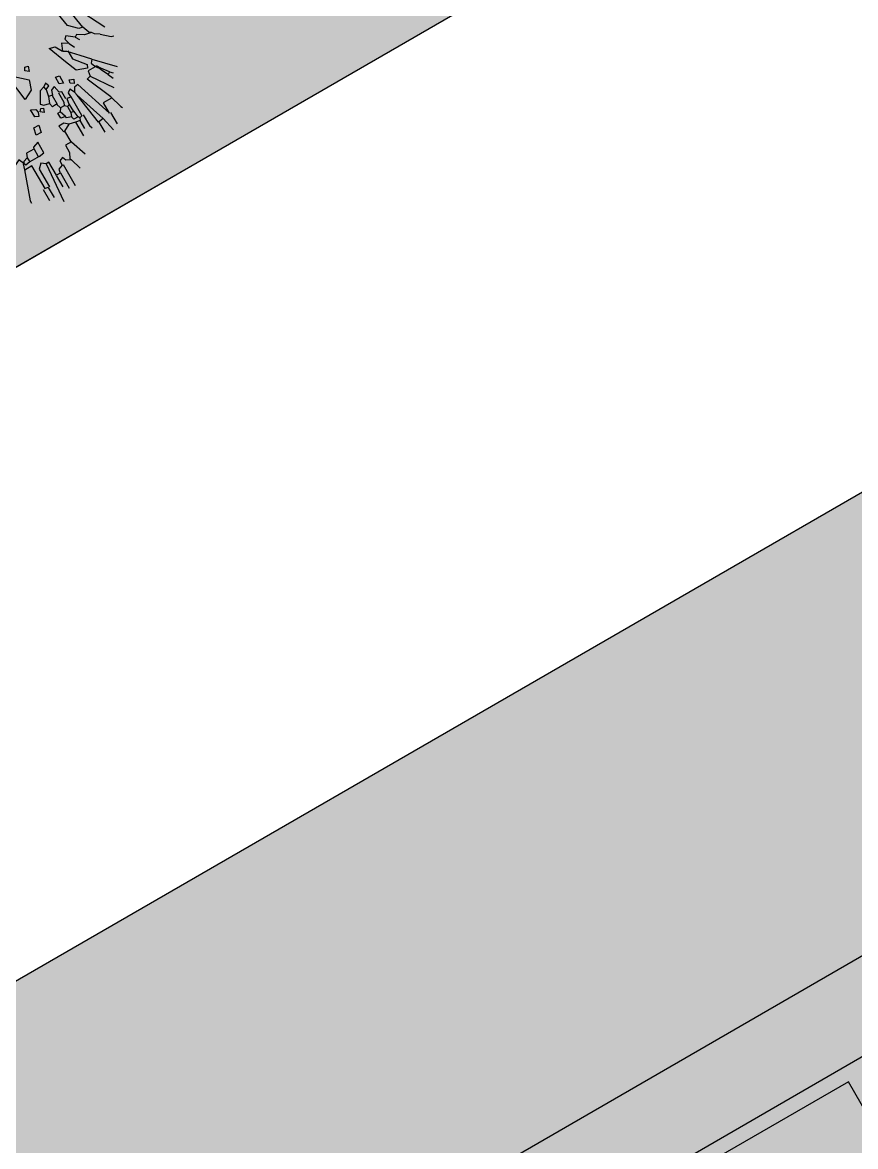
# Model space of a CAD drawing. Header units: metres. Extents: x 97 to 197, y 104 to 205.
# Drawn here: x 142.803 to 143.089, y 145.8234 to 146.2091 of the extents above; entities that cross this region are included whole.
import ezdxf

# ---------------------------------------------------------------- set-up
doc = ezdxf.new("R2010")
doc.units = ezdxf.units.M
doc.linetypes.add('Projeção', pattern=[3.96875, 2.38125, -1.5875])
doc.layers.get('0').update_dxf_attribs({"plot": 0})
doc.layers.add('00-AUX1', color=200, linetype='Continuous', plot=False)
for name, color, linetype in [('18-HATCH', 1, 'Continuous'), ('21-FAC_3º', 3, 'Continuous'), ('22-FAC_4º', 2, 'Continuous'), ('6-VEGETAÇÃO', 104, 'Continuous'), ('9-PROJ_INF', 8, 'Projeção')]:
    doc.layers.add(name, color=color, linetype=linetype)

# ---------------------------------------------------------------- blocks, each defined once
blk = doc.blocks.new('arb-alz-72')
at = {"color": 94, "linetype": 'Continuous'}
for points in [[(0.8529, 4.9431), (0.9125, 5.0093), (0.9191, 5.0291)], [(0.5683, 4.8769), (0.8198, 5.0026)], [(0.8529, 4.9431), (0.8264, 4.9034)], [(0.8529, 4.9431), (0.8264, 4.9034)], [(0.7338, 4.8504), (0.7272, 4.8173), (0.661, 4.7512), (0.4955, 4.7247), (0.4756, 4.7445), (0.4889, 4.814), (0.5683, 4.814)], [(0.7338, 4.8504), (0.5683, 4.8239)], [(0.7933, 4.8703), (0.7338, 4.8504)], [(0.7999, 4.8636), (0.7933, 4.8306), (0.7602, 4.7776), (0.7735, 4.7578)], [(0.8066, 4.8901), (0.7933, 4.8703)], [(0.7933, 4.8703), (0.7999, 4.8636)], [(0.8066, 4.8901), (0.7999, 4.8636)], [(0.8264, 4.9034), (0.8066, 4.8901)], [(0.9919, 4.7843), (1.1441, 4.9299)], [(1.1507, 4.857), (1.0912, 4.8107)], [(1.1507, 4.857), (1.1706, 4.8769)], [(1.1507, 4.857), (1.164, 4.8372)], [(1.164, 4.8372), (1.2103, 4.857)], [(0.7735, 4.7578), (0.8066, 4.7776)], [(0.9919, 4.7843), (0.9191, 4.718), (0.8397, 4.6453)], [(0.9919, 4.7843), (1.0184, 4.7644), (1.0515, 4.7776)], [(1.0647, 4.7843), (1.0515, 4.7776)], [(1.0912, 4.8107), (1.0581, 4.7909), (1.0647, 4.7843)], [(1.0581, 4.7776), (1.0581, 4.7114), (1.1044, 4.7048)], [(1.0912, 4.8041), (1.0647, 4.7843)], [(1.164, 4.8372), (1.0978, 4.8041), (1.0912, 4.8041)], [(1.0912, 4.8107), (1.0912, 4.8041)], [(1.1044, 4.7048), (1.2765, 4.8239)], [(1.3295, 4.7644), (1.111, 4.6717), (1.1044, 4.7048)], [(1.3295, 4.7644), (1.4353, 4.7975), (1.4486, 4.8041)], [(1.3394, 4.7644), (1.3394, 4.6883), (1.4353, 4.6883)], [(0.7735, 4.7578), (0.7272, 4.6982), (0.747, 4.6783), (0.7933, 4.6916)], [(0.8397, 4.6519), (0.9125, 4.6519), (1.0118, 4.7313), (1.0382, 4.718), (1.0052, 4.632), (0.9059, 4.5923), (0.747, 4.5327), (0.7602, 4.5791), (0.8198, 4.6122)], [(0.7933, 4.6916), (0.7602, 4.6386), (0.8198, 4.6122)], [(0.7933, 4.6916), (0.8397, 4.7114)], [(1.4353, 4.6916), (1.111, 4.5857), (1.1176, 4.5526), (1.1507, 4.5327)], [(1.4353, 4.7015), (1.5413, 4.7015)], [(0.8264, 4.6188), (0.8198, 4.6122)], [(0.8397, 4.6453), (0.8264, 4.6188)], [(0.8397, 4.6453), (0.8264, 4.6188)], [(1.0581, 4.5791), (1.0912, 4.5658), (1.0713, 4.5393), (1.0449, 4.546), (1.0581, 4.5791)], [(1.4486, 4.6254), (1.1839, 4.5393)], [(1.4552, 4.5791), (1.1839, 4.5393)], [(1.4486, 4.6254), (1.5677, 4.6519)], [(1.4486, 4.6254), (1.4552, 4.5791)], [(1.4552, 4.5824), (1.5479, 4.5824)], [(0.9787, 4.493), (1.0449, 4.493), (1.0316, 4.46), (0.972, 4.46), (0.9787, 4.493)], [(1.1507, 4.5327), (1.111, 4.5129), (1.1309, 4.4864), (1.1706, 4.4864)], [(1.1839, 4.5393), (1.1507, 4.5327)], [(1.3427, 4.4897), (1.1706, 4.4897)], [(1.3427, 4.503), (1.4419, 4.503), (1.4684, 4.5129)], [(1.3427, 4.493), (1.3493, 4.4666)], [(1.0912, 4.4268), (1.0316, 4.4136), (1.0449, 4.3805), (1.0845, 4.3672)], [(1.164, 4.4467), (1.0978, 4.4467), (1.0912, 4.4268)], [(1.0912, 4.4202), (1.1772, 4.4202), (1.2037, 4.407)], [(1.1706, 4.4864), (1.164, 4.4533)], [(1.164, 4.4533), (1.217, 4.4467)], [(1.2236, 4.4268), (1.2037, 4.407)], [(1.2037, 4.407), (1.2037, 4.3739)], [(1.2831, 4.45), (1.217, 4.45)], [(1.217, 4.4467), (1.2236, 4.4268)], [(1.2236, 4.4268), (1.2765, 4.4268)], [(1.2831, 4.4533), (1.2765, 4.4268)], [(1.2765, 4.4268), (1.3096, 4.4136)], [(1.3361, 4.46), (1.2831, 4.4533)], [(1.3096, 4.4136), (1.2963, 4.3739), (1.2831, 4.3739)], [(1.3361, 4.46), (1.3361, 4.4202), (1.3096, 4.4136)], [(1.3493, 4.4666), (1.3361, 4.46)], [(1.3493, 4.4666), (1.3692, 4.46)], [(1.3626, 4.4202), (1.3493, 4.3672)], [(1.3692, 4.46), (1.3626, 4.4202)], [(1.3626, 4.4202), (1.4883, 4.4202)], [(1.3692, 4.4566), (1.4419, 4.4566)], [(0.7867, 4.3143), (0.8264, 4.3011), (0.8066, 4.2746), (0.7801, 4.2879), (0.7867, 4.3143)], [(1.0184, 4.3474), (1.0052, 4.3805), (0.972, 4.3672), (0.9919, 4.3408)], [(1.0184, 4.3474), (0.9919, 4.3408)], [(0.9919, 4.3408), (1.0052, 4.3011), (1.0978, 4.2481), (1.1176, 4.268), (1.1309, 4.3143)], [(1.0184, 4.3474), (1.078, 4.3342)], [(1.0845, 4.3672), (1.078, 4.3342)], [(1.078, 4.3342), (1.1309, 4.3143)], [(1.0845, 4.364), (1.164, 4.364)], [(1.164, 4.3606), (1.164, 4.3209), (1.1309, 4.3143)], [(1.2037, 4.3739), (1.164, 4.3606)], [(1.2037, 4.3739), (1.2302, 4.354)], [(1.2831, 4.3739), (1.2765, 4.3342), (1.2302, 4.3342), (1.2302, 4.354)], [(1.2831, 4.3739), (1.2302, 4.354)], [(1.3493, 4.3672), (1.3228, 4.3342), (1.3228, 4.2879), (1.3824, 4.3011), (1.3824, 4.3077)], [(1.3493, 4.3672), (1.3824, 4.3077)], [(1.4817, 4.311), (1.3824, 4.311)], [(1.4817, 4.3143), (1.6207, 4.3606)], [(1.4817, 4.3143), (1.4817, 4.258), (1.5479, 4.258), (1.5942, 4.2349), (1.6074, 4.2415)], [(0.886, 4.268), (0.9654, 4.2415), (1.0052, 4.1621), (0.7999, 4.1356), (0.7999, 4.1753), (0.886, 4.268)], [(1.1375, 4.2548), (1.1706, 4.2415), (1.1507, 4.215), (1.1309, 4.2349), (1.1375, 4.2548)], [(1.6074, 4.2415), (1.5876, 4.2018), (1.5545, 4.1885), (1.5677, 4.1555), (1.6074, 4.1555)], [(1.6074, 4.2415), (1.7001, 4.268)], [(1.1441, 4.2018), (1.1772, 4.1885), (1.164, 4.1588), (1.0978, 4.1588), (1.1176, 4.1952), (1.1441, 4.2018)], [(1.2368, 4.1555), (1.2963, 4.1422), (1.2963, 4.0959), (1.2368, 4.1092), (1.2368, 4.1555)], [(1.6074, 4.1654), (1.7994, 4.1654)], [(1.6074, 4.1555), (1.6207, 4.1158), (1.6538, 4.1092)], [(1.4552, 4.0297), (1.4486, 4.0794), (1.3493, 4.0794), (1.3692, 4.0297), (1.3824, 4.0231)], [(1.5346, 4.0496), (1.5082, 4.0165), (1.5413, 3.9801), (1.7067, 3.9801)], [(1.6538, 4.076), (1.5346, 4.076), (1.5346, 4.0496)], [(1.5346, 4.0496), (1.8656, 4.0231)], [(1.6538, 4.1124), (1.7927, 4.1124)], [(1.6538, 4.1092), (1.6538, 4.076)], [(1.6538, 4.0727), (1.7597, 4.0727)], [(1.4552, 4.0264), (1.3824, 4.0264)], [(1.3824, 4.0231), (1.3824, 3.9569), (1.4155, 3.9437)], [(1.4552, 4.0297), (1.4552, 3.9437)], [(1.7067, 3.9702), (1.7001, 3.9371)], [(1.7067, 3.9702), (1.7994, 3.9702)], [(1.4419, 3.8973), (1.3956, 3.8775), (1.4221, 3.8245), (1.4684, 3.7981), (1.4751, 3.7848)], [(1.4155, 3.9437), (1.4287, 3.904), (1.4419, 3.8973)], [(1.4155, 3.9437), (1.4552, 3.9437)], [(1.4552, 3.9437), (1.4618, 3.904), (1.4419, 3.8973)], [(1.4419, 3.8973), (1.4419, 3.8907)], [(1.4419, 3.8907), (1.4883, 3.8775)], [(1.4883, 3.8775), (1.7266, 3.7915), (1.7464, 3.7915)], [(1.7001, 3.9437), (1.4916, 3.9437), (1.4916, 3.8775)], [(1.7001, 3.9271), (1.7994, 3.9271)]]:
    blk.add_lwpolyline(points, dxfattribs=at)
blk = doc.blocks.new('*U116')
at = {"color": 2, "xscale": 0.04295693752754914, "yscale": 0.04295693752754914, "zscale": 0.04295693752754914, "rotation": 270}
blk.add_blockref('arb-alz-72', (-0.12093, 0.0011), dxfattribs=at)
blk = doc.blocks.new('*U117')
at = {"layer": '6-VEGETAÇÃO', "color": 0, "linetype": 'ByBlock', "lineweight": -2, "transparency": 16777216}
blk.add_blockref('*U116', (2, 0), dxfattribs=at)

msp = doc.modelspace()

# ---------------------------------------------------------------- hatches: boundary and pattern name
at = {"layer": '18-HATCH', "true_color": 0xadddf7, "transparency": 33554508}
h = msp.add_hatch(color=141, dxfattribs=at)
h.dxf.hatch_style = 1
h.paths.add_polyline_path([(153.94813, 139.85973), (153.5895, 139.65268), (153.10307, 140.1391), (150.59899, 138.69336), (151.87466, 133.93249), (151.51603, 133.72543), (149.99969, 136.35181), (146.9686, 134.60181), (147.39296, 133.86681), (147.30635, 133.81681), (148.92696, 131.00983), (157.17448, 135.77154), (147.16447, 153.10938), (138.91695, 148.34768), (140.66675, 145.31693), (140.75336, 145.36693), (140.93687, 145.04908), (145.53713, 147.70504), (144.43905, 148.80312), (144.79768, 149.01018)])
at = {"layer": '18-HATCH', "transparency": 33554636}
h = msp.add_hatch(dxfattribs=at)
h.set_pattern_fill('LEGNO1', color=253, scale=0.5, angle=-270, pattern_type=2)
h.set_pattern_definition([(30, (99.98263, 121.40414), (-0.25, 0.4330127), [0.1, -0.15, 0.05, -0.2]), (30, (100.2795, 121.58997), (-0.25, 0.4330127), [0.1, -0.4]), (30, (100.2237, 121.5866), (-0.25, 0.4330127), [0.05, -0.45]), (30, (99.9793, 121.45995), (-0.25, 0.4330127), [0.025, -0.35, 0.025, -0.1]), (30, (100.11834, 121.5691), (-0.25, 0.4330127), [0.1, -0.15, 0.025, -0.225]), (30, (100.00383, 121.5174), (-0.25, 0.4330127), [0.075, -0.425]), (30, (100.10584, 121.59075), (-0.25, 0.4330127), [0.15, -0.35]), (30, (99.9697, 121.52657), (-0.25, 0.4330127), [0.1, -0.4]), (30, (100.13664, 121.6374), (-0.25, 0.4330127), [0.25, -0.25]), (30, (99.99423, 121.58405), (-0.25, 0.4330127), [0.05, -0.15, 0.1, -0.2]), (30, (100.2911, 121.76987), (-0.25, 0.4330127), [0.1, -0.4]), (30, (100.19824, 121.7307), (-0.25, 0.4330127), [0.05, -0.45]), (30, (100.1054, 121.6915), (-0.25, 0.4330127), [0.05, -0.45]), (30, (99.88263, 121.57735), (-0.25, 0.4330127), [0.1, -0.4]), (30, (100.0929, 121.71317), (-0.25, 0.4330127), [0.1, -0.4]), (30, (100.0804, 121.7348), (-0.25, 0.4330127), [0.1, -0.1, 0.1, -0.2]), (30, (99.9813, 121.7065), (-0.25, 0.4330127), [0.05, -0.25, 0.1, -0.1]), (30, (100.06164, 121.7673), (-0.25, 0.4330127), [0.15, -0.35]), (30, (100.04914, 121.78895), (-0.25, 0.4330127), [0.1, -0.4]), (30, (99.8697, 121.6998), (-0.25, 0.4330127), [0.15, -0.2, 0.05, -0.1]), (30, (99.8572, 121.72143), (-0.25, 0.4330127), [0.25, -0.25]), (30, (100.11074, 121.88225), (-0.25, 0.4330127), [0.05, -0.45]), (30, (99.9746, 121.8181), (-0.25, 0.4330127), [0.1, -0.4]), (30, (99.88173, 121.7789), (-0.25, 0.4330127), [0.05, -0.2, 0.05, -0.2]), (30, (99.8322, 121.76473), (-0.25, 0.4330127), [0.05, -0.15, 0.1, -0.2]), (30, (99.91254, 121.82555), (-0.25, 0.4330127), [0.05, -0.25, 0.05, -0.15]), (30, (99.9929, 121.8864), (-0.25, 0.4330127), [0.15, -0.35]), (30, (99.8072, 121.80803), (-0.25, 0.4330127), [0.1, -0.4]), (30, (100.01744, 121.94386), (-0.25, 0.4330127), [0.05, -0.45]), (30, (100.0978, 122.0047), (-0.25, 0.4330127), [0.05, -0.45]), (44.03624, (100.26699, 121.61162), (0.4330127, 0.25), [0.0515, -2.0100528]), (44.03624, (100.25404, 121.73405), (0.4330127, 0.25), [0.0515, -2.0100528]), (44.03624, (100.06074, 121.96886), (0.4330127, 0.25), [0.0515, -2.0100528]), (44.03624, (100.02459, 121.73148), (0.4330127, 0.25), [0.0515, -2.0100528]), (44.03624, (100.07369, 121.84643), (0.4330127, 0.25), [0.0515, -2.0100528]), (44.03624, (100.13574, 121.83895), (0.4330127, 0.25), [0.0515, -2.0100528]), (44.03624, (99.87548, 121.78973), (0.4330127, 0.25), [0.0515, -2.0100528]), (44.03624, (100.06119, 121.86808), (0.4330127, 0.25), [0.0515, -2.0100528]), (44.03624, (100.24154, 121.7557), (0.4330127, 0.25), [0.103, -1.9585528]), (44.03624, (100.17949, 121.76317), (0.4330127, 0.25), [0.103, -1.9585528]), (44.03624, (100.16699, 121.78482), (0.4330127, 0.25), [0.103, -1.9585528]), (195.96376, (100.11834, 121.5691), (-0.4330127, -0.25), [0.0515, -0.103, 0.0515, -1.8555528]), (195.96376, (99.99423, 121.58405), (-0.4330127, -0.25), [0.0515, -2.0100528]), (195.96376, (99.88173, 121.7789), (-0.4330127, -0.25), [0.103, -1.9585528]), (224.03624, (100.27949, 121.58997), (-0.4330127, -0.25), [0.0515, -2.0100528]), (15.96376, (100.36609, 121.63997), (0.4330127, 0.25), [0.0515, -2.0100528]), (15.96376, (100.14869, 121.71652), (0.4330127, 0.25), [0.0515, -2.0100528]), (15.96376, (100.19154, 121.8423), (0.4330127, 0.25), [0.0515, -2.0100528]), (15.96376, (99.99959, 121.77478), (0.4330127, 0.25), [0.0515, -2.0100528]), (15.96376, (99.92504, 121.8039), (0.4330127, 0.25), [0.0515, -2.0100528]), (15.96376, (99.95584, 121.85055), (0.4330127, 0.25), [0.0515, -2.0100528]), (15.96376, (99.99959, 121.77478), (0.4330127, 0.25), [0.0515, -2.0100528]), (15.96376, (100.09199, 121.91473), (0.4330127, 0.25), [0.206, -1.8555528]), (15.96376, (100.00093, 121.47245), (0.4330127, 0.25), [0.206, -1.8555528]), (15.96376, (100.02548, 121.52992), (0.4330127, 0.25), [0.206, -1.8555528]), (15.96376, (100.05629, 121.57657), (0.4330127, 0.25), [0.0515, -0.103, 0.103, -1.8040528]), (15.96376, (100.03754, 121.60905), (0.4330127, 0.25), [0.103, -0.103, 0.103, -1.7525528]), (15.96376, (99.96923, 121.62735), (0.4330127, 0.25), [0.206, -1.8555528]), (15.96376, (99.90718, 121.63482), (0.4330127, 0.25), [0.206, -1.8555528]), (15.96376, (99.89468, 121.65648), (0.4330127, 0.25), [0.206, -1.8555528]), (15.96376, (100.12279, 121.96138), (0.4330127, 0.25), [0.0515, -2.0100528]), (15.96377, (100.14109, 122.02968), (0.43301265, 0.25000008), [0.103, -1.9585528]), (15.96377, (99.89379, 121.85803), (0.43301265, 0.25000008), [0.103, -1.9585528]), (15.96376, (100.06923, 121.45414), (0.4330127, 0.25), [0.206, -1.8555528]), (15.96376, (100.15404, 121.90725), (0.4330127, 0.25), [0.1545, -1.9070528]), (15.96376, (100.21609, 121.89978), (0.4330127, 0.25), [0.309, -1.7525528])])
h.paths.add_polyline_path([(144.45224, 144.81208), (144.32724, 145.02859), (141.81577, 143.57859), (141.94077, 143.36208)])
h.paths.add_polyline_path([(143.70181, 146.11188), (143.57681, 146.32838), (141.06533, 144.87838), (141.19033, 144.66188), (141.27693, 144.71188)])
h.paths.add_polyline_path([(147.3215, 145.92067), (147.13849, 146.10368), (144.69207, 144.69125), (144.81707, 144.47474), (144.90368, 144.52474)])
h.paths.add_polyline_path([(148.41994, 144.82179), (148.32871, 144.91346), (148.23721, 145.00496), (145.44251, 143.39145), (145.56751, 143.17494)])

# ---------------------------------------------------------------- linework, layer by layer
at = {"layer": '00-AUX1'}
msp.add_lwpolyline([(138.91695, 148.34768), (147.16447, 153.10938), (157.17448, 135.77154), (148.92696, 131.00983), (147.30635, 133.81681), (147.39296, 133.86681), (146.9686, 134.60181), (149.99969, 136.35181), (151.51603, 133.72543), (151.87466, 133.93249), (150.59899, 138.69336), (153.10307, 140.1391), (153.5895, 139.65268), (153.94813, 139.85973), (144.79768, 149.01018), (144.43905, 148.80312), (145.53713, 147.70504), (140.93687, 145.04908), (140.75336, 145.36693), (140.66675, 145.31693), (138.91695, 148.34768)], dxfattribs=at)
at = {"layer": '21-FAC_3º'}
msp.add_lwpolyline([(143.57681, 146.32838), (143.70181, 146.11188), (141.19033, 144.66188), (141.06533, 144.87838)], close=True, dxfattribs=at)
at = {"layer": '22-FAC_4º'}
msp.add_line((140.93687, 145.04908), (145.53713, 147.70504), dxfattribs=at)
at = {"layer": '9-PROJ_INF'}
for points in [[(141.84937, 143.46859), (141.89267, 143.49359), (143.84122, 144.61859), (143.82775, 144.64192), (143.80275, 144.68522), (143.65275, 144.94503), (143.12775, 145.85435), (143.10372, 145.89597), (141.15517, 144.77097), (141.11187, 144.74597)], [(141.83437, 143.49457), (141.87767, 143.51957), (143.80024, 144.62957), (143.77679, 144.6702), (143.62679, 144.93), (143.10179, 145.83933), (143.09274, 145.85499), (141.17017, 144.74499), (141.12687, 144.71999)], [(143.31408, 145.45162), (143.09313, 145.83432), (143.08658, 145.84566), (141.17267, 144.74066), (141.13803, 144.72066), (141.27702, 144.47992), (141.28702, 144.4626), (141.36553, 144.32662)]]:
    msp.add_lwpolyline(points, dxfattribs=at)

# ---------------------------------------------------------------- block references
at = {"layer": '6-VEGETAÇÃO', "rotation": 29.99999999999698}
msp.add_blockref('*U117', (141.00076, 145.19017, -0.02214), dxfattribs=at)

doc.saveas('drawing.dxf')
